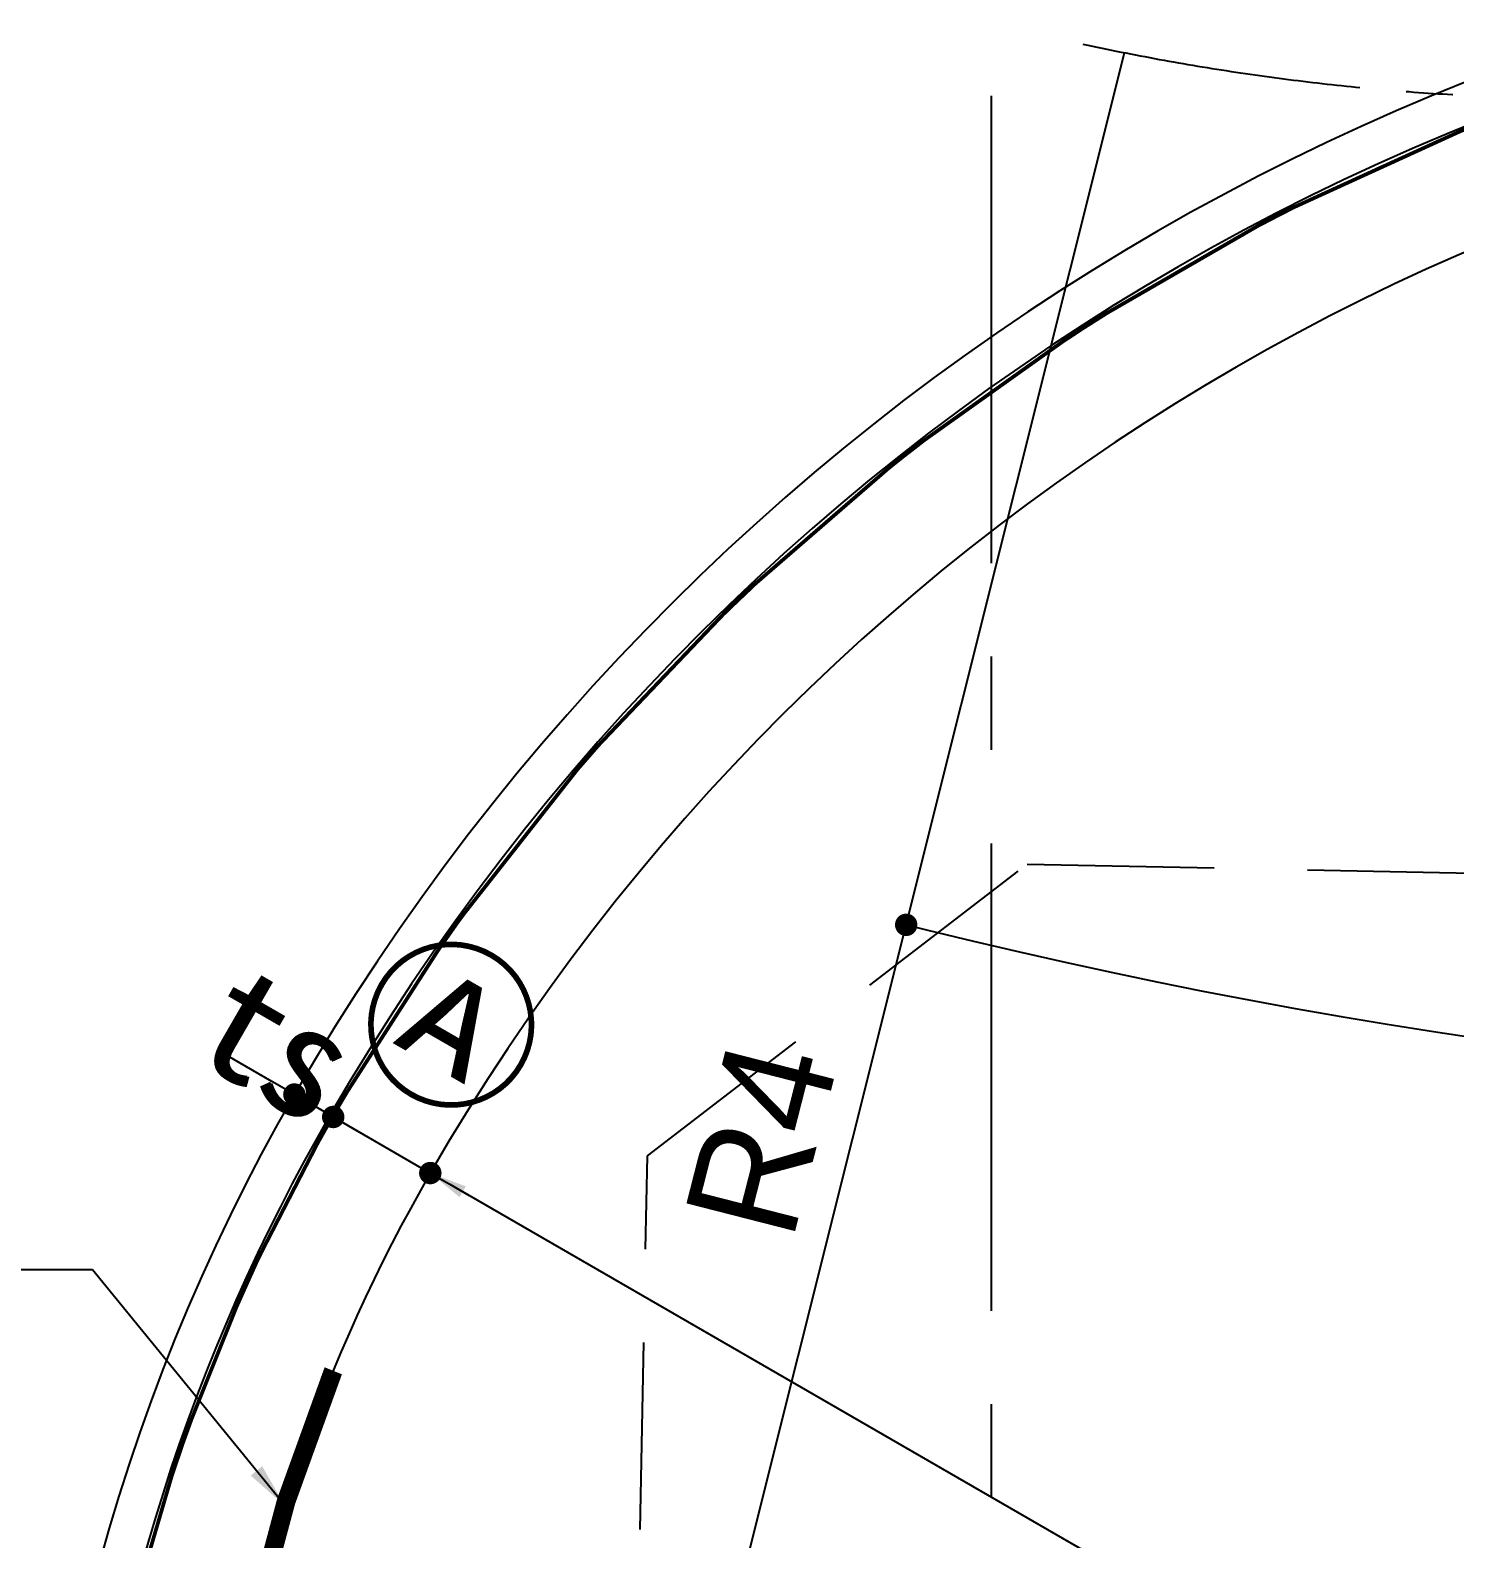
# Model space of a CAD drawing. Header units: millimetres. Extents: x -69382 to 174843, y -46375 to 101648.
# Drawn here: x -18197 to -14385, y 41100 to 45135 of the extents above; entities that cross this region are included whole.
import ezdxf

# ---------------------------------------------------------------- set-up
doc = ezdxf.new("R2010")
doc.units = ezdxf.units.MM
doc.header["$LTSCALE"] = 1000
for name, pattern in [('A-CENTR01', [2, 1.25, -0.25, 0.25, -0.25]), ('A-DASHD01', [0.75, 0.5, -0.25]), ('A-HIDDN01', [0.375, 0.25, -0.125]), ('CENTER2', [1.125, 0.75, -0.125, 0.125, -0.125])]:
    doc.linetypes.add(name, pattern=pattern)
for name, color, linetype in [('-길작업', 255, 'Continuous'), ('CENTR', 1, 'CENTER2'), ('CS-CNTL', 1, 'A-CENTR01'), ('CS-CONC', 4, 'Continuous'), ('CS-DIML', 1, 'Continuous'), ('CS-HIDL', 2, 'A-DASHD01'), ('CS-LEAT', 3, 'Continuous'), ('CST-01-02-02-G05-CS-EXCV', 3, 'CFZ008'), ('DIM1', 1, 'Continuous')]:
    doc.layers.add(name, color=color, linetype=linetype)
doc.styles.add('TB_TEXT', font='Dotum.ttf')
doc.styles.add('WGTXT', font='DotumChe.ttf')
doc.linetypes.add('CFZ008', pattern='A,0.9,-0.2,[106,KHCLINE.shx,S=0.00606,R=180,X=0,Y=0],0.9', length=2)
doc.dimstyles.new('DIM-01', dxfattribs={"dimscale": 100, "dimtxt": 3, "dimasz": 0.6, "dimexe": 0, "dimexo": 0, "dimgap": 1, "dimtad": 1, "dimdec": 0, "dimrnd": 0.001, "dimzin": 1, "dimdsep": 46, "dimlunit": 6, "dimtxsty": 'WGTXT', "dimblk": 'DOT', "dimcen": 0, "dimclrd": 1, "dimclre": 1, "dimclrt": 3, "dimadec": 4, "dimazin": 0, "dimtfac": 1, "dimtdec": 0, "dimtix": 1, "dimtmove": 2, "dimatfit": 3, "dimldrblk": 'DOT', "dimfxl": 1.5, "dimlwd": -1, "dimarcsym": 0})
doc.dimstyles.new('DIM-LEADER', dxfattribs={"dimscale": 40, "dimtxt": 3, "dimasz": 3, "dimexe": 1.5, "dimexo": 0, "dimgap": 1, "dimtad": 1, "dimdec": 0, "dimrnd": 0.001, "dimzin": 1, "dimdsep": 46, "dimlunit": 6, "dimtxsty": 'WGTXT', "dimcen": 0, "dimclrd": 1, "dimclre": 1, "dimclrt": 3, "dimadec": 4, "dimazin": 0, "dimtfac": 1, "dimtdec": 0, "dimtix": 1, "dimtmove": 2, "dimatfit": 3, "dimfxl": 1.5, "dimlwd": -1, "dimarcsym": 0})

# ---------------------------------------------------------------- blocks, each defined once
blk = doc.blocks.new('_Dot')
at = {"layer": 'DIM1'}
blk.add_line((0, 0), (-1, 0), dxfattribs=at)
at = {"layer": 'DIM1', "const_width": 0.5}
blk.add_lwpolyline([(-0.25, 0, 1), (0.25, 0, 1)], format="xyb", close=True, dxfattribs=at)
blk = doc.blocks.new('*D631')
at = {"layer": 'CS-DIML', "color": 1, "transparency": 16777216}
for p, q in [((-17542, 42318.2), (-17593.9, 42348.2)), ((-17386.1, 42228.2), (-17490, 42288.2)), ((-17334.1, 42198.2), (-17282.2, 42168.2))]:
    blk.add_line(p, q, dxfattribs=at)
at = {"layer": 'Defpoints', "color": 0, "transparency": 16777216}
for p in [(-17490, 42288.2), (-17490, 42288.2), (-17386.1, 42228.2)]:
    blk.add_point(p, dxfattribs=at)
at = {"layer": 'CS-DIML', "color": 1, "transparency": 16777216, "xscale": 60, "yscale": 60, "zscale": 60}
for p, rotation in [((-17490, 42288.2), 329.9999999999691), ((-17386.1, 42228.2), 149.9999999999691)]:
    blk.add_blockref('_Dot', p, dxfattribs=dict(at, rotation=rotation))
at = {"layer": 'CS-DIML', "color": 3, "transparency": 16777216, "insert": (-17537.6, 42425.2), "char_height": 300, "attachment_point": 5, "rotation": 330, "style": 'WGTXT'}
blk.add_mtext('ts', dxfattribs=at)
blk = doc.blocks.new('*D613')
at = {"layer": 'CS-DIML', "color": 1, "transparency": 16777216}
for p, q in [((-17542, 42318.2), (-17593.9, 42348.2)), ((-17386.1, 42228.2), (-17490, 42288.2)), ((-17334.1, 42198.2), (-17282.2, 42168.2))]:
    blk.add_line(p, q, dxfattribs=at)
at = {"layer": 'Defpoints', "color": 0, "transparency": 16777216}
for p in [(-17490, 42288.2), (-17490, 42288.2), (-17386.1, 42228.2)]:
    blk.add_point(p, dxfattribs=at)
at = {"layer": 'CS-DIML', "color": 1, "transparency": 16777216, "xscale": 60, "yscale": 60, "zscale": 60}
for p, rotation in [((-17490, 42288.2), 330.0000000010302), ((-17386.1, 42228.2), 150.0000000010301)]:
    blk.add_blockref('_Dot', p, dxfattribs=dict(at, rotation=rotation))
at = {"layer": 'CS-DIML', "color": 3, "transparency": 16777216, "insert": (-17532.1, 42422), "char_height": 300, "attachment_point": 5, "rotation": 330, "style": 'WGTXT'}
blk.add_mtext('ts', dxfattribs=at)
blk = doc.blocks.new('*D614')
at = {"layer": 'CS-DIML', "color": 1, "transparency": 16777216}
blk.add_line((-12025.4, 39133.2), (-17039.7, 42028.2), dxfattribs=at)
blk.add_solid([(-17031.3, 42042.7), (-17048, 42013.8), (-17126.3, 42078.2)], dxfattribs=at)
at = {"layer": 'Defpoints', "color": 0, "transparency": 16777216}
for p in [(-17126.3, 42078.2), (-17126.3, 42078.2), (-12025.4, 39133.2)]:
    blk.add_point(p, dxfattribs=at)
at = {"layer": 'CS-DIML', "color": 3, "transparency": 16777216, "insert": (-14407.4, 40797.4), "char_height": 300, "attachment_point": 5, "rotation": 330, "style": 'WGTXT'}
blk.add_mtext('R1', dxfattribs=at)
blk = doc.blocks.new('_None')
blk = doc.blocks.new('*D653')
at = {"layer": 'CS-DIML', "color": 6, "transparency": 16777216}
for p, q in [((-17438, 42258.2), (-17490, 42288.2)), ((-17386.1, 42228.2), (-17126.3, 42078.2)), ((-17074.3, 42048.2), (-17022.3, 42018.2))]:
    blk.add_line(p, q, dxfattribs=at)
at = {"layer": 'Defpoints', "color": 0, "transparency": 16777216}
for p in [(-17386.1, 42228.2), (-17126.3, 42078.2), (-17126.3, 42078.2)]:
    blk.add_point(p, dxfattribs=at)
at = {"layer": 'CS-DIML', "color": 6, "transparency": 16777216, "xscale": 60, "yscale": 60, "zscale": 60}
for p, rotation in [((-17386.1, 42228.2), 330.0000000024546), ((-17126.3, 42078.2), 150.0000000024546)]:
    blk.add_blockref('_Dot', p, dxfattribs=dict(at, rotation=rotation))
at = {"layer": 'CS-DIML', "color": 6, "transparency": 16777216, "insert": (-17083.9, 42451.7), "char_height": 350, "attachment_point": 5, "rotation": 330, "style": 'WGTXT'}
blk.add_mtext('Ⓐ', dxfattribs=at)
blk = doc.blocks.new('*D668')
at = {"layer": 'CS-DIML', "color": 1, "transparency": 16777216}
blk.add_arc((-12025.4, 58033.3), 15762.9, 256.16454, 285.2632, dxfattribs=at)
at = {"layer": 'Defpoints', "color": 0, "transparency": 16777216}
for p in [(-8536.8, 45437.8), (-15269.1, 45075.1), (-13182.2, 42312.9), (-6225.1, 37091.7), (-17302.1, 36953.7)]:
    blk.add_point(p, dxfattribs=at)
at = {"layer": 'CS-DIML', "color": 1, "transparency": 16777216, "xscale": 60, "yscale": 60, "zscale": 60}
for p, rotation in [((-7817.9, 42842.3), 15.37225058786716), ((-15853.1, 42742.2), 166.0554937834205)]:
    blk.add_blockref('_Dot', p, dxfattribs=dict(at, rotation=rotation))
at = {"layer": 'CS-DIML', "color": 3, "transparency": 16777216, "insert": (-11832.5, 42550), "char_height": 300, "attachment_point": 5, "rotation": 0.7139, "style": 'WGTXT'}
blk.add_mtext('φ3', dxfattribs=at)

msp = doc.modelspace()

# ---------------------------------------------------------------- linework, layer by layer
at = {"layer": '-길작업', "color": 3}
msp.add_circle((-11340.1893, 41156.7252), 12116.7265, dxfattribs=at)
at = {"layer": 'CENTR'}
msp.add_lwpolyline([(-15380.1411, 45098.2411, 0.130341274), (-12105.5665, 45246.6059, -0.134485759), (-8306.4277, 45387.7366, -0.123418406)], format="xyb", dxfattribs=at)
at = {"layer": 'CS-CNTL'}
msp.add_line((-15625.3782, 46959.8919), (-15625.3782, 35311.6183), dxfattribs=at)
at = {"layer": 'CS-CONC', "const_width": 50}
msp.add_lwpolyline([(-17385.9072, 41549.2447, 0.14945256), (-17621.7681, 38999.2447)], format="xyb", dxfattribs=at)
at = {"layer": 'CS-CONC'}
for centre, radius, start, end in [((-12025.3782, 39133.2447), 6190, 30, 150), ((-12025.3782, 39133.2447), 5890, 30, 150), ((-12939.6694, 39661.111), 5134.2674, 150, 211.8250224), ((-13333.546, 39888.5157), 4379.4579, 150, 194.4019469)]:
    msp.add_arc(centre, radius, start, end, dxfattribs=at)
at = {"layer": 'CS-DIML'}
for p, q in [((-17302.0638, 36953.6736), (-15269.0896, 45075.1426)), ((-17550.6203, 42323.2447), (-17668.6472, 42391.3876)), ((-17489.9985, 42288.2447), (-17663.2036, 42388.2447))]:
    msp.add_line(p, q, dxfattribs=at)
at = {"layer": 'CS-DIML', "color": 2, "linetype": 'A-HIDDN01', "const_width": 10, "elevation": 0, "flags": 128}
msp.add_lwpolyline([(-17659.506, 37627.5889, -0.055901831), (-17674.2563, 37667.9404), (-17666.357, 37656.3351, 0.659582657), (-17561.5751, 37701.2095, 0.292415643), (-17597.5681, 37757.4912, -0.181398454), (-17797.1881, 37982.8435, -0.217395331), (-17390.4056, 42230.7447, -0.577350269), (-6660.3508, 42230.7447, -0.188817455), (-5996.2205, 37847.2503, -0.201537786), (-6167.4811, 37602.8944, 0.269447473), (-6198.7825, 37549.028, 0.714725879), (-6087.7813, 37511.0427), (-6081.9959, 37520.8649, -0.062854779), (-6089.9865, 37485.489, -0.017237207), (-6221.3373, 37087.5586, -0.129641937), (-17305.2431, 36949.3153, -0.037275762)], format="xyb", close=True, dxfattribs=at)
at = {"layer": 'CS-HIDL'}
msp.add_lwpolyline([(-16625.1783, 38125.2407), (-16545.1943, 42124.441), (-15529.3974, 42904.285), (-8330.837, 42760.3138), (-7347.0337, 41940.4777), (-7427.0177, 37941.2775)], dxfattribs=at)
at = {"layer": 'CS-LEAT'}
msp.add_lwpolyline([(-6193.7825, 37549.0383, -0.269522867), (-6164.9816, 37598.5639, 0.199537372), (-5991.4111, 37845.8492, 0.188827533), (-6656.0207, 42233.2447, 0.577350269), (-17394.7357, 42233.2447, 0.217400285), (-17801.8822, 37981.1187, 0.182089804), (-17599.7983, 37753.0135, -0.293112127), (-17566.5751, 37701.2095)], format="xyb", dxfattribs=at)
at = {"layer": 'CST-01-02-02-G05-CS-EXCV', "linetype": 'CFZ008', "ltscale": 1.5}
msp.add_lwpolyline([(-6133.6942, 36992.594, 0.225262561), (-6560.7579, 42288.2447, 0.577350269), (-17489.9985, 42288.2447, 0.278960211), (-17378.5378, 36849.1703)], format="xyb", dxfattribs=at)

# ---------------------------------------------------------------- texts
at = {"layer": 'CS-DIML', "color": 3, "insert": (-16241.5365, 42171.8311, 0), "char_height": 300, "attachment_point": 5, "rotation": 75.6712975, "style": 'TB_TEXT'}
msp.add_mtext('R4', dxfattribs=at)

# ---------------------------------------------------------------- dimensions: what is measured, and where the dimension line sits
at = {"layer": 'CS-DIML'}
dim = msp.add_angular_dim_2l(base=(-13182.2014, 42312.9072), line1=((-8536.7789, 45437.7633), (-6225.1425, 37091.6928)), line2=((-17302.0638, 36953.6736), (-15269.0896, 45075.1426)), text='φ3', dimstyle='DIM-01', dxfattribs=at)
dim.commit()
dim.dimension.update_dxf_attribs({"geometry": '*D668', "text_midpoint": (-11832.4735, 42549.9661)})
at = {"layer": 'CS-DIML', "color": 6}
dim = msp.add_aligned_dim(p1=(-17386.0755, 42228.2447), p2=(-17126.2678, 42078.2447), distance=0, text='Ⓐ', dimstyle='DIM-01', override={"dimtxt": 3.5, "dimtxsty": 'WGTXT', "dimclrd": 6, "dimclre": 6, "dimclrt": 6}, dxfattribs=at)
dim.commit()
dim.dimension.update_dxf_attribs({"geometry": '*D653', "text_midpoint": (-17083.8705, 42451.679)})
at = {"layer": 'CS-DIML'}
for picture, middle in [('*D631', (-17537.5824, 42425.1696)), ('*D613', (-17532.1389, 42422.0267))]:
    dim = msp.add_linear_dim(base=(-17489.9985, 42288.2447), p1=(-17386.0755, 42228.2447), p2=(-17489.9985, 42288.2447), angle=150, text='ts', dimstyle='DIM-01', override={"dimtxsty": 'WGTXT'}, dxfattribs=at)
    dim.commit()
    dim.dimension.update_dxf_attribs({"geometry": picture, "text_midpoint": middle, "dimtype": 161})
dim = msp.add_aligned_dim(p1=(-12025.3782, 39133.2447), p2=(-17126.2678, 42078.2447), distance=0, text='R1', dimstyle='DIM-01', override={"dimasz": 1, "dimtxsty": 'WGTXT', "dimblk1": 'None', "dimsah": 1}, dxfattribs=at)
dim.commit()
dim.dimension.update_dxf_attribs({"geometry": '*D614', "text_midpoint": (-14407.4219, 40797.424)})

# ---------------------------------------------------------------- leaders
msp.add_leader([(-17515.6067, 41188.5237), (-18029.9658, 41818.873), (-18937.0202, 41818.873)], dimstyle='DIM-LEADER', override={"dimgap": 1, "dimtad": 0}, dxfattribs=at)

doc.saveas('drawing.dxf')
